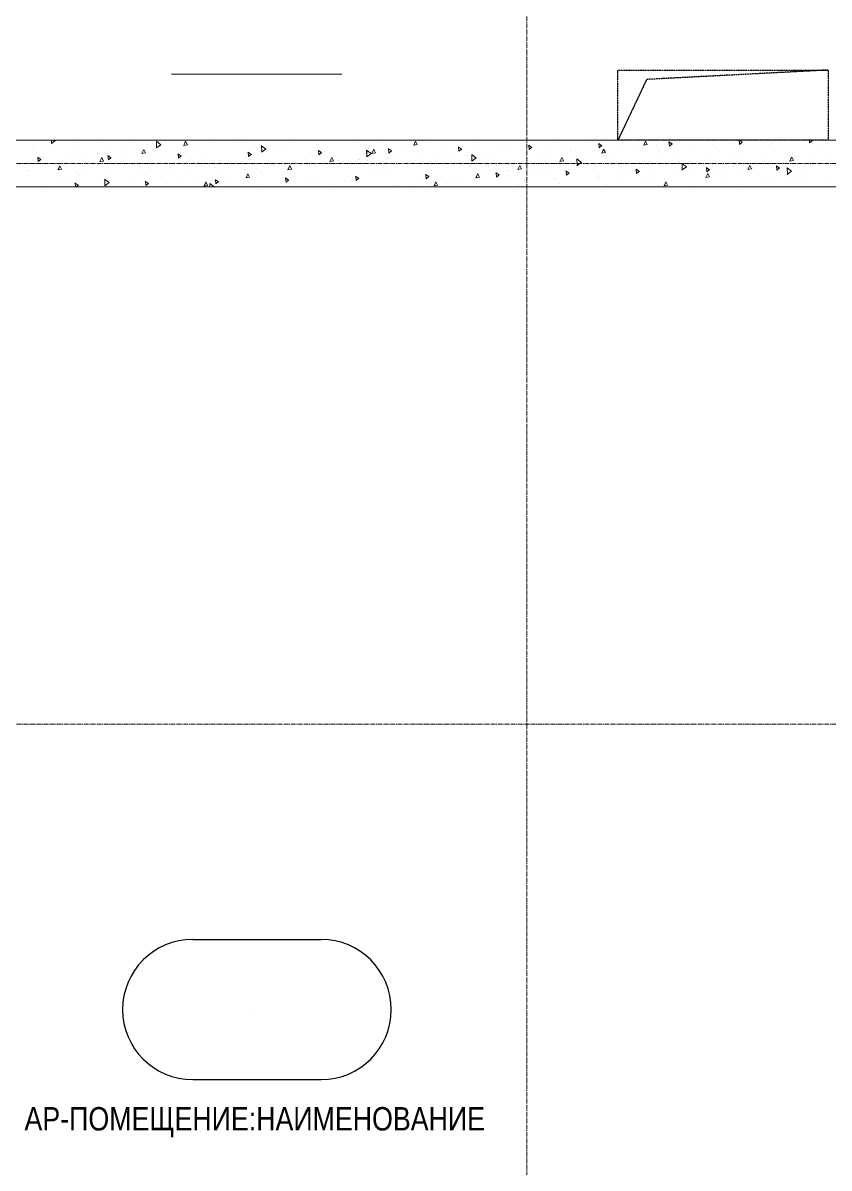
# Model space of a CAD drawing. Header units: millimetres. Extents: x 470010 to 1231400, y -134005 to 421770.
# Drawn here: x 808567 to 812017, y 163713 to 168615 of the extents above; entities that cross this region are included whole.
import ezdxf
from ezdxf.enums import TextEntityAlignment as Align

# ---------------------------------------------------------------- set-up
doc = ezdxf.new("R2010")
doc.units = ezdxf.units.MM
doc.linetypes.add('CENTER2', pattern=[28.575, 19.05, -3.175, 3.175, -3.175])
doc.linetypes.add('HIDDEN', pattern=[9.525, 6.35, -3.175])
doc.layers.get('Defpoints').update_dxf_attribs({"color": 140})
doc.layers.add('A-AREA', color=7, linetype='Continuous', lineweight=15, true_color=0x7f7f7f)
doc.layers.add('РД_Оси_100', color=7, linetype='Continuous', lineweight=0, true_color=0x525252)
doc.layers.add('АР_Стены ПЕНОблок', color=52, linetype='Continuous', lineweight=20)
doc.layers.add('АР_Штриховка', color=8, linetype='Continuous', lineweight=0)
doc.styles.add('style1', font='ARIALN.TTF')

# ---------------------------------------------------------------- blocks, each defined once
blk = doc.blocks.new('СОШ_2200_АР_ОСИ_М100_28.05.24')
at = {"layer": 'РД_Оси_100', "color": 251, "linetype": 'CENTER2', "true_color": 0x636466}
for p, q in [((4200, -6155), (4200, 139938.679)), ((29555, 45300), (-5954.958, 45300)), ((29555, 42900), (-5954.958, 42900))]:
    blk.add_line(p, q, dxfattribs=at)
blk = doc.blocks.new('A$C9108343f')
at = {"color": 18, "linetype": 'HIDDEN', "ltscale": 0.07, "true_color": 0x000000}
for p, q in [((145394.1, 268779.5), (146294.1, 268779.5)), ((145394.1, 268479.5), (145394.1, 268779.5)), ((145394.1, 268779.5), (146294.1, 268779.5)), ((145394.1, 268479.5), (145394.1, 268779.5)), ((145394.1, 268779.5), (146294.1, 268779.5)), ((145394.1, 268479.5), (145394.1, 268779.5)), ((145394.1, 268779.5), (146294.1, 268779.5)), ((145394.1, 268479.5), (145394.1, 268779.5)), ((146294.1, 268779.5), (145517, 268739.1)), ((146294.1, 268779.5), (145517, 268739.1)), ((146294.1, 268779.5), (145517, 268739.1)), ((146294.1, 268779.5), (145517, 268739.1)), ((146294.1, 268779.5), (146294.1, 268479.5)), ((146294.1, 268779.5), (146294.1, 268479.5)), ((146294.1, 268779.5), (146294.1, 268479.5)), ((146294.1, 268779.5), (146294.1, 268479.5)), ((145517, 268739.1), (145394.1, 268479.5)), ((145517, 268739.1), (145394.1, 268479.5)), ((145517, 268739.1), (145394.1, 268479.5)), ((145517, 268739.1), (145394.1, 268479.5)), ((146294.1, 268479.5), (145394.1, 268479.5)), ((146294.1, 268479.5), (145394.1, 268479.5)), ((146294.1, 268479.5), (145394.1, 268479.5)), ((146294.1, 268479.5), (145394.1, 268479.5))]:
    blk.add_line(p, q, dxfattribs=at)
at = {"color": 18, "true_color": 0x000000}
for p, q in [((143574.4, 265058.2), (144124.4, 265058.2)), ((143574.4, 264458.2), (144124.4, 264458.2))]:
    blk.add_line(p, q, dxfattribs=at)
for centre, radius, start, end in [((143574.4, 264758.2), 300, 90, 270), ((144124.4, 264758.2), 300, 270, 90), ((143474.4, 264758.2), 350, 0, 0.001)]:
    blk.add_arc(centre, radius, start, end, dxfattribs=at)
at = {"layer": 'A-AREA', "color": 18, "true_color": 0x000000}
blk.add_line((143483.3, 268761.2), (144213.3, 268761.2), dxfattribs=at)
at = {"layer": 'АР_Стены ПЕНОблок', "color": 18, "linetype": 'Continuous', "lineweight": 20, "true_color": 0x000000}
for p, q in [((148494.1, 268479.5), (140924.1, 268479.5)), ((140924.1, 268279.5), (148494.1, 268279.5))]:
    blk.add_line(p, q, dxfattribs=at)
at = {"layer": 'АР_Штриховка', "color": 18, "linetype": 'Continuous', "lineweight": 0, "true_color": 0x000000}
for p, q in [((142969.9, 268465.2), (142969.6, 268479.5)), ((142969.6, 268465.3), (142988.1, 268478.8)), ((142988.3, 268478.5), (142987, 268479.5)), ((143299.2, 268471.3), (143299.2, 268471.3)), ((143438.2, 268459.6), (143419.1, 268474.7)), ((143419.8, 268446.2), (143419.2, 268474.8)), ((143485.7, 268479.5), (143485.7, 268479.5)), ((143536.6, 268457.1), (143544.4, 268474.5)), ((143551.6, 268459.9), (143544.4, 268474.4)), ((143777.1, 268473.7), (143777.1, 268473.7)), ((144274.5, 268470.4), (144274.5, 268470.4)), ((144362.4, 268471.3), (144362.4, 268471.3)), ((144520.8, 268457.6), (144528.5, 268475)), ((144535.8, 268460.4), (144528.6, 268474.9)), ((144801.1, 268474.4), (144801.1, 268474.4)), ((145263.4, 268475.9), (145263.4, 268475.9)), ((145327.7, 268478.3), (145327.7, 268478.3)), ((145342.2, 268479.5), (145342.2, 268479.5)), ((145504.9, 268458.2), (145512.7, 268475.6)), ((145519.9, 268461), (145512.7, 268475.5)), ((145625.7, 268462.9), (145612.3, 268472)), ((145614.5, 268453.8), (145612.8, 268472.7)), ((145925.8, 268470.2), (145912.5, 268479.4)), ((145914.6, 268461.1), (145913, 268479.5)), ((145914.6, 268461.1), (145926.3, 268470.9)), ((146015.5, 268471), (146015.5, 268471)), ((146057.4, 268468.9), (146057.4, 268468.9)), ((146202, 268479.1), (146202, 268479.1)), ((146214.7, 268468.5), (146213.7, 268479.5)), ((146214.7, 268468.5), (146226.4, 268478.3)), ((146225.9, 268477.6), (146223.2, 268479.5)), ((142889.6, 268441.3), (142889.6, 268441.3)), ((142898.8, 268453.8), (142898.8, 268453.8)), ((142969.2, 268441.1), (142969.2, 268441.1)), ((143084.4, 268422.2), (143084.4, 268422.2)), ((143084.7, 268464.5), (143084.7, 268464.5)), ((143085.3, 268462), (143085.3, 268462)), ((143167.4, 268423.4), (143167.4, 268423.4)), ((143167.8, 268465.6), (143167.8, 268465.6)), ((143188, 268419.9), (143188, 268419.9)), ((143221.2, 268462.5), (143221.2, 268462.5)), ((143289.5, 268433.6), (143289.5, 268433.6)), ((143357.1, 268422.2), (143364.9, 268439.6)), ((143357.2, 268422.1), (143372.1, 268425)), ((143372.1, 268425), (143364.9, 268439.5)), ((143381.4, 268462.8), (143381.4, 268462.8)), ((143411.2, 268443.4), (143411.2, 268443.4)), ((143416.2, 268445.3), (143416.2, 268445.3)), ((143419.5, 268446.4), (143438, 268459.8)), ((143524.9, 268411.2), (143511.6, 268420.4)), ((143513.7, 268402.1), (143512, 268421.1)), ((143533.3, 268453.7), (143533.3, 268453.7)), ((143536.7, 268457), (143551.6, 268459.9)), ((143538.1, 268427.9), (143538.1, 268427.9)), ((143600.1, 268441.6), (143600.1, 268441.6)), ((143611, 268426.2), (143611, 268426.2)), ((143655, 268463.5), (143655, 268463.5)), ((143747.8, 268466.5), (143747.8, 268466.5)), ((143825, 268418.6), (143811.7, 268427.8)), ((143813.8, 268409.5), (143812.1, 268428.5)), ((143813.8, 268409.5), (143825.5, 268419.3)), ((143888.1, 268440.7), (143869, 268455.7)), ((143869.7, 268427.3), (143869.1, 268455.9)), ((143869.4, 268427.4), (143887.9, 268440.9)), ((143942.8, 268449.3), (143942.8, 268449.3)), ((143950.3, 268449.6), (143950.3, 268449.6)), ((144012.3, 268463.3), (144012.3, 268463.3)), ((144083.5, 268426.6), (144083.5, 268426.6)), ((144125.1, 268426), (144111.8, 268435.2)), ((144113.9, 268416.9), (144112.2, 268435.9)), ((144113.9, 268416.9), (144125.6, 268426.7)), ((144137.6, 268430.2), (144137.6, 268430.2)), ((144338, 268421.8), (144318.9, 268436.8)), ((144319.6, 268408.4), (144319, 268437)), ((144319.3, 268408.5), (144337.8, 268422)), ((144327.3, 268446.6), (144327.3, 268446.6)), ((144341.3, 268422.7), (144349, 268440.1)), ((144341.3, 268422.6), (144356.3, 268425.5)), ((144356.2, 268425.5), (144349, 268440)), ((144425.2, 268433.4), (144411.9, 268442.5)), ((144414, 268424.3), (144412.4, 268443.2)), ((144414, 268424.3), (144425.7, 268434)), ((144469.5, 268453.2), (144469.5, 268453.2)), ((144517.9, 268436.1), (144517.9, 268436.1)), ((144520.8, 268457.5), (144535.8, 268460.4)), ((144571.1, 268466.7), (144571.1, 268466.7)), ((144653.7, 268425.6), (144653.7, 268425.6)), ((144664.3, 268434.1), (144664.3, 268434.1)), ((144725.3, 268440.7), (144712, 268449.9)), ((144714.1, 268431.6), (144712.5, 268450.6)), ((144714.1, 268431.6), (144725.8, 268441.4)), ((144775.8, 268435.8), (144775.8, 268435.8)), ((144897.5, 268445.6), (144897.5, 268445.6)), ((144930, 268457.8), (144930, 268457.8)), ((144996.1, 268457.2), (144996.1, 268457.2)), ((145000.7, 268426.7), (145000.7, 268426.7)), ((145025.5, 268448.1), (145012.1, 268457.3)), ((145014.2, 268439), (145012.6, 268458)), ((145014.3, 268439), (145025.9, 268448.8)), ((145019.6, 268455.9), (145019.6, 268455.9)), ((145083.2, 268430.3), (145083.2, 268430.3)), ((145086.8, 268422.8), (145086.8, 268422.8)), ((145141.3, 268465.7), (145141.3, 268465.7)), ((145148.8, 268436.6), (145148.8, 268436.6)), ((145190.9, 268438.1), (145190.9, 268438.1)), ((145214.6, 268436), (145214.6, 268436)), ((145325.6, 268455.5), (145312.2, 268464.7)), ((145314.4, 268446.4), (145312.7, 268465.4)), ((145314.4, 268446.4), (145326, 268456.2)), ((145325.4, 268423.3), (145333.1, 268440.7)), ((145325.4, 268423.2), (145340.4, 268426.1)), ((145340.4, 268426.1), (145333.2, 268440.6)), ((145401.1, 268444.2), (145401.1, 268444.2)), ((145483.6, 268447.8), (145483.6, 268447.8)), ((145498.9, 268444.5), (145498.9, 268444.5)), ((145505, 268458.1), (145519.9, 268461)), ((145522.8, 268461.2), (145522.8, 268461.2)), ((145560.9, 268458.3), (145560.9, 268458.3)), ((145569.8, 268428.8), (145569.8, 268428.8)), ((145614.5, 268453.8), (145626.2, 268463.6)), ((145615, 268453.5), (145615, 268453.5)), ((145717.5, 268442.1), (145717.5, 268442.1)), ((145801.6, 268461.6), (145801.6, 268461.6)), ((145813.6, 268448.8), (145813.6, 268448.8)), ((145884, 268465.2), (145884, 268465.2)), ((145911.1, 268466.2), (145911.1, 268466.2)), ((145912, 268420.3), (145912, 268420.3)), ((146049.4, 268465.1), (146049.4, 268465.1)), ((146066.6, 268431), (146066.6, 268431)), ((146140, 268427.8), (146140, 268427.8)), ((146244.2, 268446), (146244.2, 268446)), ((146262.1, 268438), (146262.1, 268438)), ((142924.7, 268396.5), (142911.3, 268405.7)), ((142913.5, 268387.4), (142911.8, 268406.4)), ((142913.5, 268387.4), (142925.1, 268397.2)), ((142923.6, 268403.3), (142923.6, 268403.3)), ((142947.2, 268379.4), (142947.2, 268379.4)), ((143045.7, 268413.6), (143045.7, 268413.6)), ((143126, 268406.2), (143126, 268406.2)), ((143177.6, 268387.3), (143185.3, 268404.7)), ((143177.6, 268387.2), (143192.6, 268390.1)), ((143192.6, 268390.1), (143185.4, 268404.6)), ((143224.8, 268403.9), (143211.4, 268413)), ((143213.6, 268394.8), (143211.9, 268413.7)), ((143213.6, 268394.7), (143225.2, 268404.5)), ((143278.8, 268400.5), (143278.8, 268400.5)), ((143281.5, 268371), (143281.5, 268371)), ((143473.8, 268383.3), (143473.8, 268383.3)), ((143513.7, 268402.1), (143525.4, 268411.9)), ((143595.9, 268386.5), (143595.9, 268386.5)), ((143693.6, 268392.7), (143693.6, 268392.7)), ((143799.4, 268374.2), (143799.4, 268374.2)), ((143805.4, 268404.5), (143805.4, 268404.5)), ((143839.7, 268406.5), (143839.7, 268406.5)), ((143881.9, 268377.8), (143881.9, 268377.8)), ((143912.3, 268371.5), (143912.3, 268371.5)), ((143982.2, 268352.9), (143990, 268370.3)), ((143997.2, 268355.7), (143990, 268370.2)), ((144000.5, 268387.3), (144000.5, 268387.3)), ((144013.3, 268383.6), (144013.3, 268383.6)), ((144044.4, 268375.7), (144044.4, 268375.7)), ((144105.8, 268414.4), (144105.8, 268414.4)), ((144161.7, 268387.8), (144169.5, 268405.2)), ((144161.8, 268387.7), (144176.7, 268390.6)), ((144166.1, 268385.5), (144166.1, 268385.5)), ((144176.7, 268390.6), (144169.5, 268405.1)), ((144199.8, 268391.7), (144199.8, 268391.7)), ((144262.5, 268379.4), (144262.5, 268379.4)), ((144282.3, 268395.3), (144282.3, 268395.3)), ((144288.2, 268395.7), (144288.2, 268395.7)), ((144324.5, 268393.2), (144324.5, 268393.2)), ((144332.1, 268408.4), (144332.1, 268408.4)), ((144409.9, 268405.5), (144409.9, 268405.5)), ((144413.8, 268401.1), (144413.8, 268401.1)), ((144527.1, 268391.3), (144527.1, 268391.3)), ((144532, 268415.8), (144532, 268415.8)), ((144600.3, 268409.2), (144600.3, 268409.2)), ((144674.6, 268401.1), (144674.6, 268401.1)), ((144682.7, 268412.8), (144682.7, 268412.8)), ((144721.9, 268372.2), (144721.9, 268372.2)), ((144736.6, 268414.9), (144736.6, 268414.9)), ((144787.9, 268402.8), (144768.8, 268417.9)), ((144769.5, 268389.5), (144769, 268418.1)), ((144769.2, 268389.6), (144787.7, 268403.1)), ((144814.2, 268418.5), (144814.2, 268418.5)), ((144858.7, 268412.4), (144858.7, 268412.4)), ((144966.4, 268353.5), (144974.1, 268370.9)), ((144981.3, 268356.3), (144974.1, 268370.8)), ((145053.7, 268395.2), (145053.7, 268395.2)), ((145082.2, 268388.7), (145082.2, 268388.7)), ((145145.9, 268388.4), (145153.6, 268405.8)), ((145145.9, 268388.3), (145160.9, 268391.2)), ((145160.9, 268391.2), (145153.7, 268405.7)), ((145237.8, 268383.9), (145218.7, 268399)), ((145219.5, 268370.6), (145218.9, 268399.1)), ((145219.1, 268370.7), (145237.6, 268384.2)), ((145242.3, 268387.6), (145242.3, 268387.6)), ((145248.5, 268376.1), (145248.5, 268376.1)), ((145326, 268408.7), (145326, 268408.7)), ((145385.3, 268416.4), (145385.3, 268416.4)), ((145530.7, 268377.9), (145530.7, 268377.9)), ((145580.4, 268399.2), (145580.4, 268399.2)), ((145652.4, 268387.7), (145652.4, 268387.7)), ((145654.4, 268409.3), (145654.4, 268409.3)), ((145687.7, 268365), (145668.7, 268380.1)), ((145669.4, 268351.6), (145668.8, 268380.2)), ((145774.5, 268397.9), (145774.5, 268397.9)), ((145775.1, 268380.1), (145775.1, 268380.1)), ((145811.2, 268374.4), (145811.2, 268374.4)), ((145873.1, 268388.2), (145873.1, 268388.2)), ((145896.2, 268407.7), (145896.2, 268407.7)), ((145950.5, 268354), (145958.2, 268371.4)), ((145965.5, 268356.8), (145958.3, 268371.3)), ((146018.3, 268418), (146018.3, 268418)), ((146074.6, 268351), (146072.9, 268369.9)), ((146107, 268403.1), (146107, 268403.1)), ((146130, 268388.9), (146137.8, 268406.3)), ((146130.1, 268388.8), (146145, 268391.7)), ((146145, 268391.7), (146137.8, 268406.2)), ((146223.3, 268396.1), (146223.3, 268396.1)), ((146285.3, 268409.9), (146285.3, 268409.9)), ((142864.6, 268326.3), (142864.6, 268326.3)), ((142869.3, 268349.3), (142869.3, 268349.3)), ((142998.1, 268352.4), (143005.8, 268369.8)), ((142998.1, 268352.3), (143013.1, 268355.2)), ((142998.5, 268339.3), (142998.5, 268339.3)), ((143013.1, 268355.2), (143005.9, 268369.7)), ((143081, 268342.9), (143081, 268342.9)), ((143088, 268328.1), (143088, 268328.1)), ((143108.3, 268346.4), (143108.3, 268346.4)), ((143142, 268360.3), (143142, 268360.3)), ((143212.5, 268348.6), (143212.5, 268348.6)), ((143336.4, 268338.5), (143336.4, 268338.5)), ((143352.1, 268366.4), (143352.1, 268366.4)), ((143399, 268356.7), (143399, 268356.7)), ((143434.8, 268325.3), (143434.8, 268325.3)), ((143438.2, 268336), (143438.2, 268336)), ((143481.4, 268360.4), (143481.4, 268360.4)), ((143500.2, 268349.8), (143500.2, 268349.8)), ((143531.4, 268321.4), (143531.4, 268321.4)), ((143556.9, 268335.6), (143556.9, 268335.6)), ((143612.9, 268366.1), (143612.9, 268366.1)), ((143668.6, 268364.2), (143668.6, 268364.2)), ((143678.6, 268345.4), (143678.6, 268345.4)), ((143800.7, 268355.6), (143800.7, 268355.6)), ((143802.7, 268318), (143810.4, 268335.4)), ((143802.7, 268317.9), (143817.7, 268320.8)), ((143817.7, 268320.8), (143810.5, 268335.3)), ((143850.3, 268357.7), (143850.3, 268357.7)), ((143863, 268342.5), (143863, 268342.5)), ((143922.4, 268365.4), (143922.4, 268365.4)), ((143982.3, 268352.8), (143997.2, 268355.7)), ((144005.8, 268322.5), (144005.8, 268322.5)), ((144058.1, 268325.3), (144058.1, 268325.3)), ((144195.2, 268368.2), (144195.2, 268368.2)), ((144285.1, 268315.8), (144271.8, 268325)), ((144273.9, 268306.7), (144272.3, 268325.7)), ((144350.9, 268328.5), (144350.9, 268328.5)), ((144389.7, 268346.5), (144389.7, 268346.5)), ((144418, 268344.2), (144418, 268344.2)), ((144585.2, 268323.2), (144571.9, 268332.4)), ((144574, 268314.1), (144572.4, 268333.1)), ((144574, 268314.1), (144585.7, 268323.9)), ((144584.7, 268329.3), (144584.7, 268329.3)), ((144594.6, 268348.6), (144594.6, 268348.6)), ((144636.7, 268323.1), (144636.7, 268323.1)), ((144786.8, 268318.6), (144794.6, 268336)), ((144786.9, 268318.5), (144801.8, 268321.4)), ((144801.8, 268321.4), (144794.6, 268335.9)), ((144830.1, 268365.9), (144830.1, 268365.9)), ((144838.4, 268368.6), (144838.4, 268368.6)), ((144885.4, 268330.6), (144872, 268339.7)), ((144874.1, 268321.5), (144872.5, 268340.4)), ((144874.2, 268321.5), (144885.8, 268331.2)), ((144916.3, 268350.4), (144916.3, 268350.4)), ((144921.1, 268327.5), (144921.1, 268327.5)), ((144966.4, 268353.4), (144981.4, 268356.3)), ((144986.9, 268331), (144986.9, 268331)), ((145043.2, 268337.8), (145043.2, 268337.8)), ((145048.8, 268344.8), (145048.8, 268344.8)), ((145111.3, 268333.2), (145111.3, 268333.2)), ((145164.9, 268347.6), (145164.9, 268347.6)), ((145185.5, 268337.9), (145172.1, 268347.1)), ((145174.3, 268328.8), (145172.6, 268347.8)), ((145174.3, 268328.8), (145185.9, 268338.6)), ((145287, 268357.8), (145287, 268357.8)), ((145314.4, 268321.4), (145314.4, 268321.4)), ((145396.8, 268325), (145396.8, 268325)), ((145399, 268352.7), (145399, 268352.7)), ((145408.7, 268367.6), (145408.7, 268367.6)), ((145442.9, 268354.4), (145442.9, 268354.4)), ((145461, 268366.5), (145461, 268366.5)), ((145485.6, 268345.3), (145472.2, 268354.5)), ((145474.4, 268336.2), (145472.7, 268355.2)), ((145474.4, 268336.2), (145486.1, 268346)), ((145528.3, 268330.8), (145528.3, 268330.8)), ((145638, 268337.2), (145638, 268337.2)), ((145669.1, 268351.8), (145687.5, 268365.2)), ((145714.8, 268338.9), (145714.8, 268338.9)), ((145771, 268319.1), (145778.7, 268336.5)), ((145771, 268319), (145786, 268321.9)), ((145785.7, 268352.7), (145772.4, 268361.9)), ((145774.5, 268343.6), (145772.8, 268362.6)), ((145774.5, 268343.6), (145786.2, 268353.4)), ((145786, 268321.9), (145778.8, 268336.4)), ((145797.3, 268342.5), (145797.3, 268342.5)), ((145837.2, 268330.7), (145837.2, 268330.7)), ((145928.7, 268348.3), (145928.7, 268348.3)), ((145950.5, 268353.9), (145965.5, 268356.8)), ((145966.6, 268339.2), (145966.6, 268339.2)), ((145969.6, 268358.4), (145969.6, 268358.4)), ((146085.8, 268360.1), (146072.5, 268369.2)), ((146074.6, 268351), (146086.3, 268360.8)), ((146080.9, 268350.8), (146080.9, 268350.8)), ((146115.2, 268356.4), (146115.2, 268356.4)), ((146137.6, 268346.1), (146118.6, 268361.1)), ((146119.3, 268332.7), (146118.7, 268361.3)), ((146119, 268332.8), (146137.4, 268346.3)), ((146164.6, 268341.2), (146164.6, 268341.2)), ((146197.7, 268360), (146197.7, 268360)), ((142947.2, 268285.2), (142947.2, 268285.2)), ((143004.8, 268317.4), (143004.8, 268317.4)), ((143026, 268314.3), (143026, 268314.3)), ((143069.3, 268295.5), (143069.3, 268295.5)), ((143084.7, 268286.3), (143071.3, 268295.5)), ((143073.3, 268279.5), (143071.8, 268296.2)), ((143076.2, 268279.5), (143085.2, 268287)), ((143191, 268305.3), (143191, 268305.3)), ((143216.7, 268297.6), (143197.7, 268312.7)), ((143198.4, 268284.3), (143197.8, 268312.9)), ((143198.1, 268284.4), (143216.6, 268297.9)), ((143199.6, 268298.3), (143199.6, 268298.3)), ((143313.1, 268315.5), (143313.1, 268315.5)), ((143384.8, 268293.7), (143371.5, 268302.9)), ((143373.6, 268284.6), (143371.9, 268303.6)), ((143373.6, 268284.6), (143385.3, 268294.4)), ((143593.7, 268300.8), (143593.7, 268300.8)), ((143623.2, 268283.1), (143630.9, 268300.5)), ((143623.2, 268283), (143638.2, 268285.9)), ((143638.2, 268285.9), (143631, 268300.4)), ((143665.7, 268279.5), (143647.6, 268293.8)), ((143648, 268279.5), (143647.7, 268293.9)), ((143684.9, 268301.1), (143671.6, 268310.2)), ((143673.7, 268292), (143672, 268310.9)), ((143673.7, 268291.9), (143685.4, 268301.7)), ((143726.2, 268302.3), (143726.2, 268302.3)), ((143812.4, 268279.7), (143812.4, 268279.7)), ((143863.3, 268288.4), (143863.3, 268288.4)), ((143920.6, 268280.5), (143920.6, 268280.5)), ((143985, 268308.4), (143971.7, 268317.6)), ((143973.8, 268299.3), (143972.2, 268318.3)), ((143973.8, 268299.3), (143985.5, 268309.1)), ((144107.1, 268308.5), (144107.1, 268308.5)), ((144162.6, 268287.6), (144162.6, 268287.6)), ((144224.5, 268301.4), (144224.5, 268301.4)), ((144252.8, 268306.2), (144252.8, 268306.2)), ((144273.9, 268306.7), (144285.6, 268316.5)), ((144433.5, 268287.4), (144433.5, 268287.4)), ((144447.3, 268284.5), (144447.3, 268284.5)), ((144513.5, 268286.5), (144513.5, 268286.5)), ((144555.6, 268297.7), (144555.6, 268297.7)), ((144574.7, 268309.3), (144574.7, 268309.3)), ((144596, 268290.1), (144596, 268290.1)), ((144607.3, 268283.7), (144615.1, 268301.1)), ((144607.4, 268283.6), (144622.3, 268286.5)), ((144622.3, 268286.5), (144615.1, 268301)), ((144677.3, 268307.5), (144677.3, 268307.5)), ((144727.4, 268295.8), (144727.4, 268295.8)), ((144779.5, 268310.2), (144779.5, 268310.2)), ((144799.4, 268317.8), (144799.4, 268317.8)), ((144913.9, 268304), (144913.9, 268304)), ((144973.9, 268288.5), (144973.9, 268288.5)), ((144996.4, 268307.6), (144996.4, 268307.6)), ((145127.8, 268313.3), (145127.8, 268313.3)), ((145142.3, 268295.8), (145142.3, 268295.8)), ((145306.1, 268314.2), (145306.1, 268314.2)), ((145349.6, 268290.6), (145349.6, 268290.6)), ((145500.5, 268292.4), (145500.5, 268292.4)), ((145554.5, 268317.5), (145554.5, 268317.5)), ((145591.5, 268284.2), (145599.2, 268301.6)), ((145591.5, 268284.1), (145606.5, 268287)), ((145593.4, 268310.7), (145593.4, 268310.7)), ((145606.4, 268287), (145599.2, 268301.5)), ((145711.2, 268282.6), (145711.2, 268282.6)), ((145773.2, 268296.3), (145773.2, 268296.3)), ((145798.1, 268279.9), (145798.1, 268279.9)), ((145832.8, 268318.1), (145832.8, 268318.1)), ((145919.8, 268289.6), (145919.8, 268289.6)), ((146027.2, 268296.4), (146027.2, 268296.4)), ((146041.9, 268299.9), (146041.9, 268299.9)), ((146123.4, 268304.3), (146123.4, 268304.3)), ((146163.6, 268309.7), (146163.6, 268309.7)), ((146185.4, 268318), (146185.4, 268318)), ((146285.7, 268320), (146285.7, 268320))]:
    blk.add_line(p, q, dxfattribs=at)
at = {"layer": 'РД_Оси_100'}
blk.add_blockref('СОШ_2200_АР_ОСИ_М100_28.05.24', (140804.1, 223079.5), dxfattribs=at)
at = {"layer": 'Defpoints', "color": 18, "true_color": 0x000000, "style": 'style1'}
for p in [(143949.3, 316089.1), (143975, 281639.5), (143890.4, 273244.7), (143840, 264276.8), (143967.8, 254892.4), (12252, 104178.1), (12382.6, 96023.1)]:
    blk.add_attdef('АР-ПОМЕЩЕНИЕ:НАИМЕНОВАНИЕ', text='', height=100, dxfattribs=at).set_placement(p, align=Align.MIDDLE)
at = {"layer": 'Defpoints', "color": 18, "true_color": 0x000000, "style": 'style1', "flags": 8}
for p in [(143951.3, 279099.1), (143848.3, 269251.1), (143875.3, 260094.2), (144049.7, 250824.7), (163419.3, 238153.4), (155897.5, 237966), (183037.2, 237966), (143342.9, 237876.2)]:
    blk.add_attdef('АР-ПОМЕЩЕНИЕ:НАИМЕНОВАНИЕ', text='', height=100, dxfattribs=at).set_placement(p, align=Align.MIDDLE)

msp = doc.modelspace()

# ---------------------------------------------------------------- linework, layer by layer
at = {"color": 18, "linetype": 'HIDDEN', "ltscale": 0.07, "true_color": 0x000000}
for p, q in [((811112.706, 168413.251), (812012.706, 168413.251)), ((811112.706, 168113.251), (811112.706, 168413.251)), ((811112.706, 168413.251), (812012.706, 168413.251)), ((811112.706, 168113.251), (811112.706, 168413.251)), ((811112.706, 168413.251), (812012.706, 168413.251)), ((811112.706, 168113.251), (811112.706, 168413.251)), ((811112.706, 168413.251), (812012.706, 168413.251)), ((811112.706, 168113.251), (811112.706, 168413.251)), ((812012.706, 168413.251), (811235.625, 168372.856)), ((812012.706, 168413.251), (811235.625, 168372.856)), ((812012.706, 168413.251), (811235.625, 168372.856)), ((812012.706, 168413.251), (811235.625, 168372.856)), ((812012.706, 168413.251), (812012.706, 168113.251)), ((812012.706, 168413.251), (812012.706, 168113.251)), ((812012.706, 168413.251), (812012.706, 168113.251)), ((812012.706, 168413.251), (812012.706, 168113.251)), ((811235.625, 168372.856), (811112.706, 168113.251)), ((811235.625, 168372.856), (811112.706, 168113.251)), ((811235.625, 168372.856), (811112.706, 168113.251)), ((811235.625, 168372.856), (811112.706, 168113.251)), ((812012.706, 168113.251), (811112.706, 168113.251)), ((812012.706, 168113.251), (811112.706, 168113.251)), ((812012.706, 168113.251), (811112.706, 168113.251)), ((812012.706, 168113.251), (811112.706, 168113.251))]:
    msp.add_line(p, q, dxfattribs=at)
at = {"color": 18, "true_color": 0x000000}
for p, q in [((809293.017, 164691.957), (809843.017, 164691.957)), ((809293.017, 164091.957), (809843.017, 164091.957))]:
    msp.add_line(p, q, dxfattribs=at)
for centre, radius, start, end in [((809293.017, 164391.957), 300, 90, 270), ((809843.017, 164391.957), 300, 270, 90), ((809193.017, 164391.957), 350, 0, 0.000953)]:
    msp.add_arc(centre, radius, start, end, dxfattribs=at)
at = {"layer": 'A-AREA', "color": 18, "true_color": 0x000000}
msp.add_line((809201.885, 168394.929), (809931.885, 168394.929), dxfattribs=at)
at = {"layer": 'АР_Стены ПЕНОблок', "color": 18, "linetype": 'Continuous', "lineweight": 20, "true_color": 0x000000}
for p, q in [((814212.706, 168113.251), (806642.706, 168113.251)), ((806642.706, 167913.251), (814212.706, 167913.251))]:
    msp.add_line(p, q, dxfattribs=at)
at = {"layer": 'АР_Штриховка', "color": 18, "linetype": 'Continuous', "lineweight": 0, "true_color": 0x000000}
for p, q in [((808688.226, 168099.029), (808706.677, 168112.526)), ((808688.531, 168098.92), (808688.235, 168113.251)), ((808706.865, 168112.269), (808705.625, 168113.251)), ((809156.772, 168093.348), (809137.731, 168108.421)), ((809138.438, 168080), (809137.848, 168108.569)), ((809138.133, 168080.11), (809156.584, 168093.606)), ((809255.25, 168090.841), (809262.998, 168108.244)), ((809255.288, 168090.741), (809270.248, 168093.649)), ((809270.235, 168093.644), (809263.023, 168108.139)), ((809606.679, 168074.428), (809587.637, 168089.501)), ((809588.345, 168061.08), (809587.755, 168089.649)), ((810239.39, 168091.375), (810247.138, 168108.778)), ((810239.427, 168091.275), (810254.387, 168094.183)), ((810254.375, 168094.178), (810247.163, 168108.673)), ((810443.951, 168074.493), (810430.616, 168083.674)), ((810432.744, 168065.395), (810431.083, 168084.373)), ((810744.063, 168081.869), (810730.728, 168091.05)), ((810732.857, 168072.772), (810731.196, 168091.75)), ((810732.864, 168072.763), (810744.538, 168082.56)), ((811044.176, 168089.244), (811030.841, 168098.426)), ((811032.97, 168080.149), (811031.31, 168099.126)), ((811032.977, 168080.14), (811044.651, 168089.936)), ((811223.53, 168091.91), (811231.278, 168109.313)), ((811223.567, 168091.81), (811238.527, 168094.718)), ((811238.515, 168094.713), (811231.303, 168109.208)), ((811344.288, 168096.62), (811330.953, 168105.802)), ((811333.083, 168087.525), (811331.423, 168106.503)), ((811333.09, 168087.517), (811344.765, 168097.313)), ((811644.4, 168103.996), (811631.066, 168113.177)), ((811633.196, 168094.902), (811631.591, 168113.251)), ((811633.203, 168094.893), (811644.878, 168104.69)), ((811933.309, 168102.279), (811932.349, 168113.251)), ((811933.316, 168102.27), (811944.991, 168112.066)), ((811944.513, 168111.372), (811941.784, 168113.251)), ((808643.276, 168030.239), (808629.941, 168039.42)), ((808632.065, 168021.135), (808630.405, 168040.113)), ((808896.21, 168021.051), (808903.958, 168038.454)), ((808911.195, 168023.854), (808903.984, 168038.349)), ((808943.388, 168037.614), (808930.053, 168046.796)), ((808932.178, 168028.512), (808930.518, 168047.49)), ((808932.185, 168028.504), (808943.86, 168038.3)), ((809075.73, 168055.946), (809083.478, 168073.349)), ((809075.768, 168055.846), (809090.728, 168058.754)), ((809090.715, 168058.749), (809083.504, 168073.244)), ((809243.501, 168044.99), (809230.166, 168054.172)), ((809232.291, 168035.889), (809230.631, 168054.866)), ((809232.298, 168035.88), (809243.973, 168045.676)), ((809543.613, 168052.366), (809530.278, 168061.547)), ((809532.404, 168043.265), (809530.744, 168062.243)), ((809532.411, 168043.257), (809544.086, 168053.053)), ((809588.039, 168061.19), (809606.49, 168074.686)), ((809843.726, 168059.742), (809830.391, 168068.923)), ((809832.517, 168050.642), (809830.857, 168069.62)), ((809832.525, 168050.634), (809844.199, 168060.43)), ((809880.35, 168021.585), (809888.098, 168038.988)), ((809895.335, 168024.388), (809888.123, 168038.883)), ((810056.586, 168055.508), (810037.544, 168070.581)), ((810038.252, 168042.16), (810037.662, 168070.729)), ((810037.946, 168042.27), (810056.397, 168055.766)), ((810059.87, 168056.48), (810067.618, 168073.883)), ((810059.907, 168056.38), (810074.867, 168059.288)), ((810074.855, 168059.283), (810067.643, 168073.778)), ((810143.838, 168067.117), (810130.503, 168076.299)), ((810132.631, 168058.019), (810130.97, 168076.996)), ((810132.638, 168058.01), (810144.312, 168067.806)), ((810432.751, 168065.387), (810444.425, 168075.183)), ((810506.492, 168036.588), (810487.451, 168051.66)), ((810488.159, 168023.24), (810487.569, 168051.809)), ((810487.852, 168023.351), (810506.303, 168036.847)), ((810864.49, 168022.119), (810872.238, 168039.522)), ((810879.475, 168024.923), (810872.263, 168039.418)), ((810956.399, 168017.667), (810937.358, 168032.74)), ((810938.067, 168004.32), (810937.476, 168032.889)), ((811044.01, 168057.014), (811051.758, 168074.418)), ((811044.047, 168056.915), (811059.007, 168059.823)), ((811058.995, 168059.818), (811051.783, 168074.313)), ((811848.63, 168022.654), (811856.378, 168040.057)), ((811863.614, 168025.457), (811856.403, 168039.952)), ((808632.072, 168021.127), (808643.747, 168030.923)), ((808716.69, 167986.155), (808724.438, 168003.558)), ((808716.728, 167986.055), (808731.688, 167988.963)), ((808731.675, 167988.958), (808724.464, 168003.453)), ((808896.248, 168020.95), (808911.208, 168023.858)), ((809700.83, 167986.69), (809708.578, 168004.093)), ((809700.867, 167986.59), (809715.827, 167989.498)), ((809715.815, 167989.493), (809708.603, 168003.988)), ((809880.387, 168021.485), (809895.347, 168024.393)), ((810684.97, 167987.224), (810692.718, 168004.627)), ((810685.007, 167987.124), (810699.967, 167990.032)), ((810699.955, 167990.027), (810692.743, 168004.523)), ((810864.527, 168022.02), (810879.487, 168024.927)), ((810937.759, 168004.431), (810956.209, 168017.927)), ((811204.194, 167979.067), (811190.859, 167988.249)), ((811192.988, 167969.972), (811191.328, 167988.949)), ((811406.306, 167998.747), (811387.265, 168013.82)), ((811387.974, 167985.4), (811387.383, 168013.969)), ((811387.665, 167985.511), (811406.116, 167999.007)), ((811504.306, 167986.443), (811490.971, 167995.624)), ((811493.101, 167977.349), (811491.441, 167996.326)), ((811493.109, 167977.34), (811504.783, 167987.136)), ((811669.11, 167987.759), (811676.858, 168005.162)), ((811669.147, 167987.659), (811684.107, 167990.567)), ((811684.094, 167990.562), (811676.883, 168005.057)), ((811804.419, 167993.819), (811791.084, 168003)), ((811793.214, 167984.725), (811791.554, 168003.703)), ((811793.222, 167984.717), (811804.896, 167994.513)), ((811856.213, 167979.827), (811837.172, 167994.9)), ((811837.881, 167966.481), (811837.29, 167995.049)), ((811848.667, 168022.554), (811863.627, 168025.462)), ((808935.362, 167931.395), (808916.32, 167946.468)), ((808917.028, 167918.047), (808916.437, 167946.616)), ((809103.406, 167927.437), (809090.072, 167936.619)), ((809092.197, 167918.335), (809090.536, 167937.313)), ((809341.79, 167916.899), (809349.538, 167934.303)), ((809356.775, 167919.703), (809349.563, 167934.198)), ((809403.519, 167934.813), (809390.184, 167943.994)), ((809392.31, 167925.712), (809390.649, 167944.69)), ((809392.317, 167925.704), (809403.991, 167935.5)), ((809521.31, 167951.795), (809529.058, 167969.198)), ((809521.347, 167951.695), (809536.307, 167954.603)), ((809536.295, 167954.598), (809529.083, 167969.093)), ((809703.631, 167942.189), (809690.296, 167951.37)), ((809692.423, 167933.089), (809690.762, 167952.066)), ((809692.43, 167933.08), (809704.104, 167942.876)), ((810003.744, 167949.564), (809990.409, 167958.746)), ((809992.536, 167940.465), (809990.876, 167959.443)), ((809992.543, 167940.457), (810004.218, 167950.253)), ((810303.856, 167956.94), (810290.521, 167966.122)), ((810292.649, 167947.842), (810290.989, 167966.819)), ((810292.656, 167947.833), (810304.331, 167957.63)), ((810325.93, 167917.434), (810333.678, 167934.837)), ((810340.915, 167920.237), (810333.703, 167934.732)), ((810505.45, 167952.329), (810513.198, 167969.732)), ((810505.487, 167952.229), (810520.447, 167955.137)), ((810520.435, 167955.132), (810513.223, 167969.627)), ((810603.969, 167964.316), (810590.634, 167973.497)), ((810592.762, 167955.219), (810591.102, 167974.196)), ((810592.769, 167955.21), (810604.444, 167965.006)), ((810904.081, 167971.692), (810890.746, 167980.873)), ((810892.875, 167962.595), (810891.215, 167981.573)), ((810892.882, 167962.587), (810904.557, 167972.383)), ((811192.995, 167969.963), (811204.67, 167979.759)), ((811310.07, 167917.968), (811317.818, 167935.371)), ((811325.055, 167920.772), (811317.843, 167935.267)), ((811489.59, 167952.863), (811497.338, 167970.266)), ((811489.627, 167952.764), (811504.587, 167955.672)), ((811504.574, 167955.667), (811497.363, 167970.162)), ((811837.572, 167966.592), (811856.022, 167980.088)), ((808803.294, 167920.062), (808789.959, 167929.243)), ((808791.883, 167913.251), (808790.423, 167929.936)), ((808794.832, 167913.251), (808803.765, 167920.746)), ((808916.723, 167918.156), (808935.174, 167931.652)), ((809092.204, 167918.327), (809103.878, 167928.123)), ((809341.827, 167916.8), (809356.787, 167919.707)), ((809384.289, 167913.251), (809366.227, 167927.548)), ((809366.643, 167913.251), (809366.344, 167927.696)), ((810325.967, 167917.334), (810340.927, 167920.242)), ((811310.107, 167917.869), (811325.067, 167920.777))]:
    msp.add_line(p, q, dxfattribs=at)

# ---------------------------------------------------------------- block references
msp.add_blockref('A$C9108343f', (665718.612, -100366.242))
at = {"layer": 'РД_Оси_100'}
msp.add_blockref('СОШ_2200_АР_ОСИ_М100_28.05.24', (806522.706, 122713.251), dxfattribs=at)

# ---------------------------------------------------------------- texts
at = {"layer": 'Defpoints', "color": 18, "true_color": 0x000000, "style": 'style1'}
msp.add_attdef('АР-ПОМЕЩЕНИЕ:НАИМЕНОВАНИЕ', text='--', height=100, dxfattribs=at).set_placement((809558.601, 163910.564), align=Align.MIDDLE)

doc.saveas('drawing.dxf')
